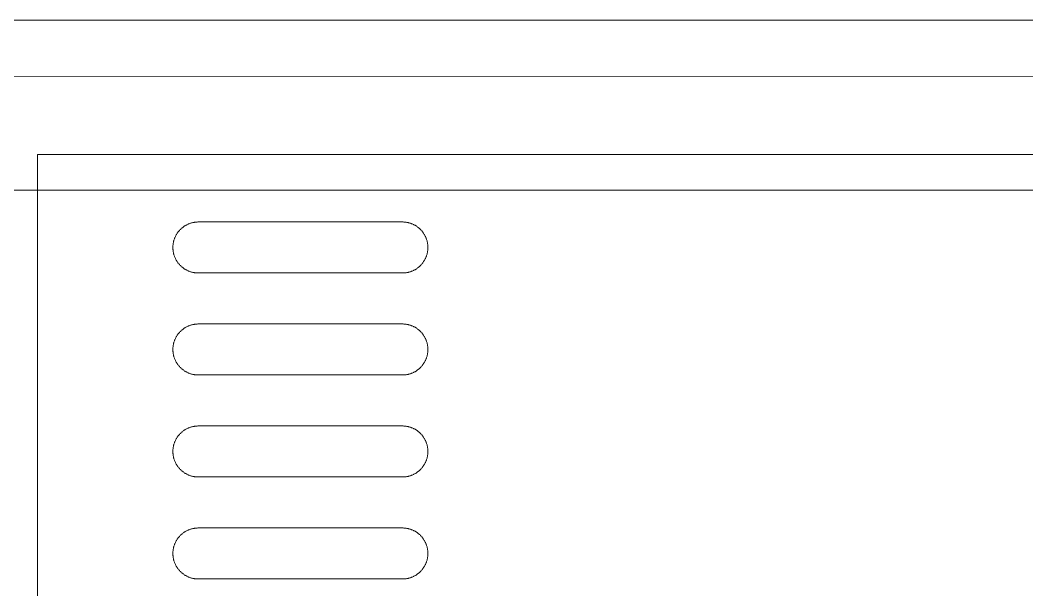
# Model space of a CAD drawing. Header units: millimetres. Extents: x -159872 to 386485, y -250577 to 158966.
# Drawn here: x 156717.3 to 156806.1, y 11154.7 to 11205 of the extents above; entities that cross this region are included whole.
import ezdxf

# ---------------------------------------------------------------- set-up
doc = ezdxf.new("R2010")
doc.units = ezdxf.units.MM
doc.layers.get('0').update_dxf_attribs({"lineweight": 25})
doc.layers.add('LDS-equipment-kitchen equipment', color=3, linetype='Continuous', lineweight=13)
doc.layers.add('WS-Fabs', color=252, linetype='Continuous', lineweight=13)

# ---------------------------------------------------------------- blocks, each defined once
blk = doc.blocks.new('Group-360')
at = {"layer": 'LDS-equipment-kitchen equipment'}
blk.add_polyline3d([(95980.186, 47662.538, 0), (95980.186, 47647.533, 0), (96745.219, 47647.533, 0), (96745.219, 47662.538, 0), (95980.186, 47662.538, 0)], dxfattribs=at)
blk = doc.blocks.new('A$C7a11c87d')
at = {"layer": 'WS-Fabs', "color": 7, "lineweight": 5}
blk.add_polyline3d([(3396.614, 350.135, 0), (3396.595, 20.135, 0)], dxfattribs=at)
blk = doc.blocks.new('A$C9600e4bc')
at = {"linetype": 'Continuous', "transparency": 33554687}
for points in [[(0, 1395, 0), (0, 645, 0)], [(0, 1395, 0), (682.4, 1395, 0)], [(8.2, 1383.05, 0), (8.2, 1383.05, 0)], [(17.2, 1383.05, 0), (17.2, 1383.05, 0)], [(26.2, 1383.05, 0), (26.2, 1383.05, 0)], [(35.2, 1383.05, 0), (35.2, 1383.05, 0)], [(5.95, 1380.8, 0), (5.95, 1362.8, 0)], [(10.45, 1380.8, 0), (10.45, 1362.8, 0)], [(14.95, 1380.8, 0), (14.95, 1362.8, 0)], [(19.45, 1380.8, 0), (19.45, 1362.8, 0)], [(23.95, 1380.8, 0), (23.95, 1362.8, 0)], [(28.45, 1380.8, 0), (28.45, 1362.8, 0)], [(32.95, 1380.8, 0), (32.95, 1362.8, 0)], [(37.45, 1380.8, 0), (37.45, 1362.8, 0)], [(8.2, 1360.55, 0), (8.2, 1360.55, 0)], [(17.2, 1360.55, 0), (17.2, 1360.55, 0)], [(26.2, 1360.55, 0), (26.2, 1360.55, 0)], [(35.2, 1360.55, 0), (35.2, 1360.55, 0)]]:
    blk.add_polyline3d(points, dxfattribs=at)
at = {"linetype": 'Continuous'}
for points in [[(5.95, 1380.8, 0), (5.951, 1380.855, 0), (5.953, 1380.91, 0), (5.956, 1380.966, 0), (5.961, 1381.021, 0), (5.967, 1381.075, 0), (5.974, 1381.13, 0), (5.983, 1381.185, 0), (5.993, 1381.239, 0), (6.005, 1381.293, 0), (6.017, 1381.347, 0), (6.031, 1381.4, 0), (6.047, 1381.453, 0), (6.064, 1381.506, 0), (6.081, 1381.558, 0), (6.101, 1381.61, 0), (6.121, 1381.661, 0), (6.143, 1381.712, 0), (6.166, 1381.762, 0), (6.19, 1381.812, 0), (6.216, 1381.861, 0), (6.242, 1381.909, 0), (6.27, 1381.957, 0), (6.299, 1382.004, 0), (6.329, 1382.05, 0), (6.36, 1382.096, 0), (6.393, 1382.14, 0), (6.426, 1382.184, 0), (6.461, 1382.227, 0), (6.496, 1382.27, 0), (6.533, 1382.311, 0), (6.57, 1382.351, 0), (6.609, 1382.391, 0), (6.649, 1382.43, 0), (6.689, 1382.467, 0), (6.73, 1382.504, 0), (6.773, 1382.539, 0), (6.816, 1382.574, 0), (6.86, 1382.607, 0), (6.904, 1382.64, 0), (6.95, 1382.671, 0), (6.996, 1382.701, 0), (7.043, 1382.73, 0), (7.091, 1382.758, 0), (7.139, 1382.784, 0), (7.188, 1382.81, 0), (7.238, 1382.834, 0), (7.288, 1382.857, 0), (7.339, 1382.879, 0), (7.39, 1382.899, 0), (7.442, 1382.918, 0), (7.494, 1382.936, 0), (7.547, 1382.953, 0), (7.6, 1382.969, 0), (7.653, 1382.983, 0), (7.707, 1382.995, 0), (7.761, 1383.007, 0), (7.815, 1383.017, 0), (7.87, 1383.026, 0), (7.925, 1383.033, 0), (7.979, 1383.039, 0), (8.034, 1383.044, 0), (8.09, 1383.047, 0), (8.145, 1383.049, 0), (8.2, 1383.05, 0)], [(8.2, 1383.05, 0), (8.255, 1383.049, 0), (8.31, 1383.047, 0), (8.365, 1383.044, 0), (8.421, 1383.039, 0), (8.475, 1383.033, 0), (8.53, 1383.026, 0), (8.585, 1383.017, 0), (8.639, 1383.007, 0), (8.693, 1382.995, 0), (8.747, 1382.983, 0), (8.8, 1382.969, 0), (8.853, 1382.953, 0), (8.906, 1382.936, 0), (8.958, 1382.918, 0), (9.01, 1382.899, 0), (9.061, 1382.879, 0), (9.112, 1382.857, 0), (9.162, 1382.834, 0), (9.212, 1382.81, 0), (9.261, 1382.784, 0), (9.309, 1382.758, 0), (9.357, 1382.73, 0), (9.404, 1382.701, 0), (9.45, 1382.671, 0), (9.496, 1382.64, 0), (9.54, 1382.607, 0), (9.584, 1382.574, 0), (9.627, 1382.539, 0), (9.67, 1382.504, 0), (9.711, 1382.467, 0), (9.751, 1382.43, 0), (9.791, 1382.391, 0), (9.83, 1382.351, 0), (9.867, 1382.311, 0), (9.904, 1382.27, 0), (9.939, 1382.227, 0), (9.974, 1382.184, 0), (10.007, 1382.14, 0), (10.04, 1382.096, 0), (10.071, 1382.05, 0), (10.101, 1382.004, 0), (10.13, 1381.957, 0), (10.158, 1381.909, 0), (10.184, 1381.861, 0), (10.21, 1381.812, 0), (10.234, 1381.762, 0), (10.257, 1381.712, 0), (10.279, 1381.661, 0), (10.299, 1381.61, 0), (10.318, 1381.558, 0), (10.336, 1381.506, 0), (10.353, 1381.453, 0), (10.368, 1381.4, 0), (10.383, 1381.347, 0), (10.395, 1381.293, 0), (10.407, 1381.239, 0), (10.417, 1381.185, 0), (10.426, 1381.13, 0), (10.433, 1381.075, 0), (10.439, 1381.021, 0), (10.444, 1380.966, 0), (10.447, 1380.91, 0), (10.449, 1380.855, 0), (10.45, 1380.8, 0)], [(14.95, 1380.8, 0), (14.951, 1380.855, 0), (14.953, 1380.91, 0), (14.956, 1380.966, 0), (14.961, 1381.021, 0), (14.967, 1381.075, 0), (14.974, 1381.13, 0), (14.983, 1381.185, 0), (14.993, 1381.239, 0), (15.005, 1381.293, 0), (15.017, 1381.347, 0), (15.032, 1381.4, 0), (15.047, 1381.453, 0), (15.064, 1381.506, 0), (15.082, 1381.558, 0), (15.101, 1381.61, 0), (15.121, 1381.661, 0), (15.143, 1381.712, 0), (15.166, 1381.762, 0), (15.19, 1381.812, 0), (15.216, 1381.861, 0), (15.242, 1381.909, 0), (15.27, 1381.957, 0), (15.299, 1382.004, 0), (15.329, 1382.05, 0), (15.36, 1382.096, 0), (15.393, 1382.14, 0), (15.426, 1382.184, 0), (15.461, 1382.227, 0), (15.496, 1382.27, 0), (15.533, 1382.311, 0), (15.57, 1382.351, 0), (15.609, 1382.391, 0), (15.649, 1382.43, 0), (15.689, 1382.467, 0), (15.73, 1382.504, 0), (15.773, 1382.539, 0), (15.816, 1382.574, 0), (15.86, 1382.607, 0), (15.904, 1382.64, 0), (15.95, 1382.671, 0), (15.996, 1382.701, 0), (16.043, 1382.73, 0), (16.091, 1382.758, 0), (16.139, 1382.784, 0), (16.188, 1382.81, 0), (16.238, 1382.834, 0), (16.288, 1382.857, 0), (16.339, 1382.879, 0), (16.39, 1382.899, 0), (16.442, 1382.918, 0), (16.494, 1382.936, 0), (16.547, 1382.953, 0), (16.6, 1382.969, 0), (16.653, 1382.983, 0), (16.707, 1382.995, 0), (16.761, 1383.007, 0), (16.815, 1383.017, 0), (16.87, 1383.026, 0), (16.925, 1383.033, 0), (16.979, 1383.039, 0), (17.034, 1383.044, 0), (17.09, 1383.047, 0), (17.145, 1383.049, 0), (17.2, 1383.05, 0)], [(17.2, 1383.05, 0), (17.255, 1383.049, 0), (17.31, 1383.047, 0), (17.366, 1383.044, 0), (17.421, 1383.039, 0), (17.475, 1383.033, 0), (17.53, 1383.026, 0), (17.585, 1383.017, 0), (17.639, 1383.007, 0), (17.693, 1382.995, 0), (17.747, 1382.983, 0), (17.8, 1382.969, 0), (17.853, 1382.953, 0), (17.906, 1382.936, 0), (17.958, 1382.918, 0), (18.01, 1382.899, 0), (18.061, 1382.879, 0), (18.112, 1382.857, 0), (18.162, 1382.834, 0), (18.212, 1382.81, 0), (18.261, 1382.784, 0), (18.309, 1382.758, 0), (18.357, 1382.73, 0), (18.404, 1382.701, 0), (18.45, 1382.671, 0), (18.496, 1382.64, 0), (18.54, 1382.607, 0), (18.584, 1382.574, 0), (18.627, 1382.539, 0), (18.67, 1382.504, 0), (18.711, 1382.467, 0), (18.751, 1382.43, 0), (18.791, 1382.391, 0), (18.83, 1382.351, 0), (18.867, 1382.311, 0), (18.904, 1382.27, 0), (18.939, 1382.227, 0), (18.974, 1382.184, 0), (19.007, 1382.14, 0), (19.04, 1382.096, 0), (19.071, 1382.05, 0), (19.101, 1382.004, 0), (19.13, 1381.957, 0), (19.158, 1381.909, 0), (19.184, 1381.861, 0), (19.21, 1381.812, 0), (19.234, 1381.762, 0), (19.257, 1381.712, 0), (19.279, 1381.661, 0), (19.299, 1381.61, 0), (19.318, 1381.558, 0), (19.336, 1381.506, 0), (19.353, 1381.453, 0), (19.369, 1381.4, 0), (19.383, 1381.347, 0), (19.395, 1381.293, 0), (19.407, 1381.239, 0), (19.417, 1381.185, 0), (19.426, 1381.13, 0), (19.433, 1381.075, 0), (19.439, 1381.021, 0), (19.444, 1380.966, 0), (19.447, 1380.91, 0), (19.449, 1380.855, 0), (19.45, 1380.8, 0)], [(23.95, 1380.8, 0), (23.951, 1380.855, 0), (23.953, 1380.91, 0), (23.956, 1380.966, 0), (23.961, 1381.021, 0), (23.967, 1381.075, 0), (23.974, 1381.13, 0), (23.983, 1381.185, 0), (23.993, 1381.239, 0), (24.005, 1381.293, 0), (24.017, 1381.347, 0), (24.031, 1381.4, 0), (24.047, 1381.453, 0), (24.064, 1381.506, 0), (24.081, 1381.558, 0), (24.101, 1381.61, 0), (24.121, 1381.661, 0), (24.143, 1381.712, 0), (24.166, 1381.762, 0), (24.19, 1381.812, 0), (24.216, 1381.861, 0), (24.242, 1381.909, 0), (24.27, 1381.957, 0), (24.299, 1382.004, 0), (24.329, 1382.05, 0), (24.36, 1382.096, 0), (24.393, 1382.14, 0), (24.426, 1382.184, 0), (24.461, 1382.227, 0), (24.496, 1382.27, 0), (24.533, 1382.311, 0), (24.57, 1382.351, 0), (24.609, 1382.391, 0), (24.648, 1382.43, 0), (24.689, 1382.467, 0), (24.73, 1382.504, 0), (24.773, 1382.539, 0), (24.816, 1382.574, 0), (24.86, 1382.607, 0), (24.904, 1382.64, 0), (24.95, 1382.671, 0), (24.996, 1382.701, 0), (25.043, 1382.73, 0), (25.091, 1382.758, 0), (25.139, 1382.784, 0), (25.188, 1382.81, 0), (25.238, 1382.834, 0), (25.288, 1382.857, 0), (25.339, 1382.879, 0), (25.39, 1382.899, 0), (25.442, 1382.918, 0), (25.494, 1382.936, 0), (25.547, 1382.953, 0), (25.6, 1382.969, 0), (25.653, 1382.983, 0), (25.707, 1382.995, 0), (25.761, 1383.007, 0), (25.815, 1383.017, 0), (25.87, 1383.026, 0), (25.925, 1383.033, 0), (25.979, 1383.039, 0), (26.034, 1383.044, 0), (26.09, 1383.047, 0), (26.145, 1383.049, 0), (26.2, 1383.05, 0)], [(26.2, 1383.05, 0), (26.255, 1383.049, 0), (26.31, 1383.047, 0), (26.365, 1383.044, 0), (26.42, 1383.039, 0), (26.475, 1383.033, 0), (26.53, 1383.026, 0), (26.585, 1383.017, 0), (26.639, 1383.007, 0), (26.693, 1382.995, 0), (26.747, 1382.983, 0), (26.8, 1382.969, 0), (26.853, 1382.953, 0), (26.906, 1382.936, 0), (26.958, 1382.918, 0), (27.01, 1382.899, 0), (27.061, 1382.879, 0), (27.112, 1382.857, 0), (27.162, 1382.834, 0), (27.212, 1382.81, 0), (27.261, 1382.784, 0), (27.309, 1382.758, 0), (27.357, 1382.73, 0), (27.404, 1382.701, 0), (27.45, 1382.671, 0), (27.496, 1382.64, 0), (27.54, 1382.607, 0), (27.584, 1382.574, 0), (27.627, 1382.539, 0), (27.67, 1382.504, 0), (27.711, 1382.467, 0), (27.751, 1382.43, 0), (27.791, 1382.391, 0), (27.83, 1382.351, 0), (27.867, 1382.311, 0), (27.904, 1382.27, 0), (27.939, 1382.227, 0), (27.974, 1382.184, 0), (28.007, 1382.14, 0), (28.04, 1382.096, 0), (28.071, 1382.05, 0), (28.101, 1382.004, 0), (28.13, 1381.957, 0), (28.158, 1381.909, 0), (28.184, 1381.861, 0), (28.21, 1381.812, 0), (28.234, 1381.762, 0), (28.257, 1381.712, 0), (28.279, 1381.661, 0), (28.299, 1381.61, 0), (28.318, 1381.558, 0), (28.336, 1381.506, 0), (28.353, 1381.453, 0), (28.368, 1381.4, 0), (28.383, 1381.347, 0), (28.395, 1381.293, 0), (28.407, 1381.239, 0), (28.417, 1381.185, 0), (28.426, 1381.13, 0), (28.433, 1381.075, 0), (28.439, 1381.021, 0), (28.444, 1380.966, 0), (28.447, 1380.91, 0), (28.449, 1380.855, 0), (28.45, 1380.8, 0)], [(32.95, 1380.8, 0), (32.951, 1380.855, 0), (32.953, 1380.91, 0), (32.956, 1380.966, 0), (32.961, 1381.021, 0), (32.967, 1381.075, 0), (32.974, 1381.13, 0), (32.983, 1381.185, 0), (32.993, 1381.239, 0), (33.005, 1381.293, 0), (33.017, 1381.347, 0), (33.031, 1381.4, 0), (33.047, 1381.453, 0), (33.064, 1381.506, 0), (33.082, 1381.558, 0), (33.101, 1381.61, 0), (33.121, 1381.661, 0), (33.143, 1381.712, 0), (33.166, 1381.762, 0), (33.19, 1381.812, 0), (33.216, 1381.861, 0), (33.242, 1381.909, 0), (33.27, 1381.957, 0), (33.299, 1382.004, 0), (33.329, 1382.05, 0), (33.36, 1382.096, 0), (33.393, 1382.14, 0), (33.426, 1382.184, 0), (33.461, 1382.227, 0), (33.496, 1382.27, 0), (33.533, 1382.311, 0), (33.57, 1382.351, 0), (33.609, 1382.391, 0), (33.649, 1382.43, 0), (33.689, 1382.467, 0), (33.73, 1382.504, 0), (33.773, 1382.539, 0), (33.816, 1382.574, 0), (33.86, 1382.607, 0), (33.904, 1382.64, 0), (33.95, 1382.671, 0), (33.996, 1382.701, 0), (34.043, 1382.73, 0), (34.091, 1382.758, 0), (34.139, 1382.784, 0), (34.188, 1382.81, 0), (34.238, 1382.834, 0), (34.288, 1382.857, 0), (34.339, 1382.879, 0), (34.39, 1382.899, 0), (34.442, 1382.918, 0), (34.494, 1382.936, 0), (34.547, 1382.953, 0), (34.6, 1382.969, 0), (34.653, 1382.983, 0), (34.707, 1382.995, 0), (34.761, 1383.007, 0), (34.815, 1383.017, 0), (34.87, 1383.026, 0), (34.925, 1383.033, 0), (34.979, 1383.039, 0), (35.034, 1383.044, 0), (35.09, 1383.047, 0), (35.145, 1383.049, 0), (35.2, 1383.05, 0)], [(35.2, 1383.05, 0), (35.255, 1383.049, 0), (35.31, 1383.047, 0), (35.366, 1383.044, 0), (35.421, 1383.039, 0), (35.475, 1383.033, 0), (35.53, 1383.026, 0), (35.585, 1383.017, 0), (35.639, 1383.007, 0), (35.693, 1382.995, 0), (35.747, 1382.983, 0), (35.8, 1382.969, 0), (35.853, 1382.953, 0), (35.906, 1382.936, 0), (35.958, 1382.918, 0), (36.01, 1382.899, 0), (36.061, 1382.879, 0), (36.112, 1382.857, 0), (36.162, 1382.834, 0), (36.212, 1382.81, 0), (36.261, 1382.784, 0), (36.309, 1382.758, 0), (36.357, 1382.73, 0), (36.404, 1382.701, 0), (36.45, 1382.671, 0), (36.496, 1382.64, 0), (36.54, 1382.607, 0), (36.584, 1382.574, 0), (36.627, 1382.539, 0), (36.67, 1382.504, 0), (36.711, 1382.467, 0), (36.751, 1382.43, 0), (36.791, 1382.391, 0), (36.83, 1382.351, 0), (36.867, 1382.311, 0), (36.904, 1382.27, 0), (36.939, 1382.227, 0), (36.974, 1382.184, 0), (37.007, 1382.14, 0), (37.04, 1382.096, 0), (37.071, 1382.05, 0), (37.101, 1382.004, 0), (37.13, 1381.957, 0), (37.158, 1381.909, 0), (37.184, 1381.861, 0), (37.21, 1381.812, 0), (37.234, 1381.762, 0), (37.257, 1381.712, 0), (37.279, 1381.661, 0), (37.299, 1381.61, 0), (37.318, 1381.558, 0), (37.336, 1381.506, 0), (37.353, 1381.453, 0), (37.368, 1381.4, 0), (37.383, 1381.347, 0), (37.395, 1381.293, 0), (37.407, 1381.239, 0), (37.417, 1381.185, 0), (37.426, 1381.13, 0), (37.433, 1381.075, 0), (37.439, 1381.021, 0), (37.444, 1380.966, 0), (37.447, 1380.91, 0), (37.449, 1380.855, 0), (37.45, 1380.8, 0)], [(8.2, 1360.55, 0), (8.145, 1360.551, 0), (8.09, 1360.553, 0), (8.034, 1360.556, 0), (7.979, 1360.561, 0), (7.925, 1360.567, 0), (7.87, 1360.574, 0), (7.815, 1360.583, 0), (7.761, 1360.593, 0), (7.707, 1360.605, 0), (7.653, 1360.617, 0), (7.6, 1360.631, 0), (7.547, 1360.647, 0), (7.494, 1360.663, 0), (7.442, 1360.681, 0), (7.39, 1360.701, 0), (7.339, 1360.721, 0), (7.288, 1360.743, 0), (7.238, 1360.766, 0), (7.188, 1360.79, 0), (7.139, 1360.816, 0), (7.091, 1360.842, 0), (7.043, 1360.87, 0), (6.996, 1360.899, 0), (6.95, 1360.929, 0), (6.904, 1360.96, 0), (6.86, 1360.993, 0), (6.816, 1361.026, 0), (6.773, 1361.061, 0), (6.73, 1361.096, 0), (6.689, 1361.133, 0), (6.649, 1361.17, 0), (6.609, 1361.209, 0), (6.57, 1361.248, 0), (6.533, 1361.289, 0), (6.496, 1361.33, 0), (6.461, 1361.373, 0), (6.426, 1361.416, 0), (6.393, 1361.46, 0), (6.36, 1361.504, 0), (6.329, 1361.55, 0), (6.299, 1361.596, 0), (6.27, 1361.643, 0), (6.242, 1361.691, 0), (6.216, 1361.739, 0), (6.19, 1361.788, 0), (6.166, 1361.838, 0), (6.143, 1361.888, 0), (6.121, 1361.939, 0), (6.101, 1361.99, 0), (6.081, 1362.042, 0), (6.064, 1362.094, 0), (6.047, 1362.147, 0), (6.031, 1362.2, 0), (6.017, 1362.253, 0), (6.005, 1362.307, 0), (5.993, 1362.361, 0), (5.983, 1362.415, 0), (5.974, 1362.47, 0), (5.967, 1362.525, 0), (5.961, 1362.579, 0), (5.956, 1362.634, 0), (5.953, 1362.69, 0), (5.951, 1362.745, 0), (5.95, 1362.8, 0)], [(10.45, 1362.8, 0), (10.449, 1362.745, 0), (10.447, 1362.69, 0), (10.444, 1362.634, 0), (10.439, 1362.579, 0), (10.433, 1362.525, 0), (10.426, 1362.47, 0), (10.417, 1362.415, 0), (10.407, 1362.361, 0), (10.395, 1362.307, 0), (10.383, 1362.253, 0), (10.368, 1362.2, 0), (10.353, 1362.147, 0), (10.336, 1362.094, 0), (10.318, 1362.042, 0), (10.299, 1361.99, 0), (10.279, 1361.939, 0), (10.257, 1361.888, 0), (10.234, 1361.838, 0), (10.21, 1361.788, 0), (10.184, 1361.739, 0), (10.158, 1361.691, 0), (10.13, 1361.643, 0), (10.101, 1361.596, 0), (10.071, 1361.55, 0), (10.04, 1361.504, 0), (10.007, 1361.46, 0), (9.974, 1361.416, 0), (9.939, 1361.373, 0), (9.904, 1361.33, 0), (9.867, 1361.289, 0), (9.83, 1361.248, 0), (9.791, 1361.209, 0), (9.751, 1361.17, 0), (9.711, 1361.133, 0), (9.67, 1361.096, 0), (9.627, 1361.061, 0), (9.584, 1361.026, 0), (9.54, 1360.993, 0), (9.496, 1360.96, 0), (9.45, 1360.929, 0), (9.404, 1360.899, 0), (9.357, 1360.87, 0), (9.309, 1360.842, 0), (9.261, 1360.816, 0), (9.212, 1360.79, 0), (9.162, 1360.766, 0), (9.112, 1360.743, 0), (9.061, 1360.721, 0), (9.01, 1360.701, 0), (8.958, 1360.681, 0), (8.906, 1360.663, 0), (8.853, 1360.647, 0), (8.8, 1360.631, 0), (8.747, 1360.617, 0), (8.693, 1360.605, 0), (8.639, 1360.593, 0), (8.585, 1360.583, 0), (8.53, 1360.574, 0), (8.475, 1360.567, 0), (8.421, 1360.561, 0), (8.365, 1360.556, 0), (8.31, 1360.553, 0), (8.255, 1360.551, 0), (8.2, 1360.55, 0)], [(17.2, 1360.55, 0), (17.145, 1360.551, 0), (17.09, 1360.553, 0), (17.034, 1360.556, 0), (16.979, 1360.561, 0), (16.925, 1360.567, 0), (16.87, 1360.574, 0), (16.815, 1360.583, 0), (16.761, 1360.593, 0), (16.707, 1360.605, 0), (16.653, 1360.617, 0), (16.6, 1360.631, 0), (16.547, 1360.647, 0), (16.494, 1360.663, 0), (16.442, 1360.681, 0), (16.39, 1360.701, 0), (16.339, 1360.721, 0), (16.288, 1360.743, 0), (16.238, 1360.766, 0), (16.188, 1360.79, 0), (16.139, 1360.816, 0), (16.091, 1360.842, 0), (16.043, 1360.87, 0), (15.996, 1360.899, 0), (15.95, 1360.929, 0), (15.904, 1360.96, 0), (15.86, 1360.993, 0), (15.816, 1361.026, 0), (15.773, 1361.061, 0), (15.73, 1361.096, 0), (15.689, 1361.133, 0), (15.649, 1361.17, 0), (15.609, 1361.209, 0), (15.57, 1361.248, 0), (15.533, 1361.289, 0), (15.496, 1361.33, 0), (15.461, 1361.373, 0), (15.426, 1361.416, 0), (15.393, 1361.46, 0), (15.36, 1361.504, 0), (15.329, 1361.55, 0), (15.299, 1361.596, 0), (15.27, 1361.643, 0), (15.242, 1361.691, 0), (15.216, 1361.739, 0), (15.19, 1361.788, 0), (15.166, 1361.838, 0), (15.143, 1361.888, 0), (15.121, 1361.939, 0), (15.101, 1361.99, 0), (15.082, 1362.042, 0), (15.064, 1362.094, 0), (15.047, 1362.147, 0), (15.032, 1362.2, 0), (15.017, 1362.253, 0), (15.005, 1362.307, 0), (14.993, 1362.361, 0), (14.983, 1362.415, 0), (14.974, 1362.47, 0), (14.967, 1362.525, 0), (14.961, 1362.579, 0), (14.956, 1362.634, 0), (14.953, 1362.69, 0), (14.951, 1362.745, 0), (14.95, 1362.8, 0)], [(19.45, 1362.8, 0), (19.449, 1362.745, 0), (19.447, 1362.69, 0), (19.444, 1362.634, 0), (19.439, 1362.579, 0), (19.433, 1362.525, 0), (19.426, 1362.47, 0), (19.417, 1362.415, 0), (19.407, 1362.361, 0), (19.395, 1362.307, 0), (19.383, 1362.253, 0), (19.369, 1362.2, 0), (19.353, 1362.147, 0), (19.336, 1362.094, 0), (19.318, 1362.042, 0), (19.299, 1361.99, 0), (19.279, 1361.939, 0), (19.257, 1361.888, 0), (19.234, 1361.838, 0), (19.21, 1361.788, 0), (19.184, 1361.739, 0), (19.158, 1361.691, 0), (19.13, 1361.643, 0), (19.101, 1361.596, 0), (19.071, 1361.55, 0), (19.04, 1361.504, 0), (19.007, 1361.46, 0), (18.974, 1361.416, 0), (18.939, 1361.373, 0), (18.904, 1361.33, 0), (18.867, 1361.289, 0), (18.83, 1361.248, 0), (18.791, 1361.209, 0), (18.751, 1361.17, 0), (18.711, 1361.133, 0), (18.67, 1361.096, 0), (18.627, 1361.061, 0), (18.584, 1361.026, 0), (18.54, 1360.993, 0), (18.496, 1360.96, 0), (18.45, 1360.929, 0), (18.404, 1360.899, 0), (18.357, 1360.87, 0), (18.309, 1360.842, 0), (18.261, 1360.816, 0), (18.212, 1360.79, 0), (18.162, 1360.766, 0), (18.112, 1360.743, 0), (18.061, 1360.721, 0), (18.01, 1360.701, 0), (17.958, 1360.681, 0), (17.906, 1360.663, 0), (17.853, 1360.647, 0), (17.8, 1360.631, 0), (17.747, 1360.617, 0), (17.693, 1360.605, 0), (17.639, 1360.593, 0), (17.585, 1360.583, 0), (17.53, 1360.574, 0), (17.475, 1360.567, 0), (17.421, 1360.561, 0), (17.366, 1360.556, 0), (17.31, 1360.553, 0), (17.255, 1360.551, 0), (17.2, 1360.55, 0)], [(26.2, 1360.55, 0), (26.145, 1360.551, 0), (26.09, 1360.553, 0), (26.034, 1360.556, 0), (25.979, 1360.561, 0), (25.925, 1360.567, 0), (25.87, 1360.574, 0), (25.815, 1360.583, 0), (25.761, 1360.593, 0), (25.707, 1360.605, 0), (25.653, 1360.617, 0), (25.6, 1360.631, 0), (25.547, 1360.647, 0), (25.494, 1360.663, 0), (25.442, 1360.681, 0), (25.39, 1360.701, 0), (25.339, 1360.721, 0), (25.288, 1360.743, 0), (25.238, 1360.766, 0), (25.188, 1360.79, 0), (25.139, 1360.816, 0), (25.091, 1360.842, 0), (25.043, 1360.87, 0), (24.996, 1360.899, 0), (24.95, 1360.929, 0), (24.904, 1360.96, 0), (24.86, 1360.993, 0), (24.816, 1361.026, 0), (24.773, 1361.061, 0), (24.73, 1361.096, 0), (24.689, 1361.133, 0), (24.648, 1361.17, 0), (24.609, 1361.209, 0), (24.57, 1361.248, 0), (24.533, 1361.289, 0), (24.496, 1361.33, 0), (24.461, 1361.373, 0), (24.426, 1361.416, 0), (24.393, 1361.46, 0), (24.36, 1361.504, 0), (24.329, 1361.55, 0), (24.299, 1361.596, 0), (24.27, 1361.643, 0), (24.242, 1361.691, 0), (24.216, 1361.739, 0), (24.19, 1361.788, 0), (24.166, 1361.838, 0), (24.143, 1361.888, 0), (24.121, 1361.939, 0), (24.101, 1361.99, 0), (24.081, 1362.042, 0), (24.064, 1362.094, 0), (24.047, 1362.147, 0), (24.031, 1362.2, 0), (24.017, 1362.253, 0), (24.005, 1362.307, 0), (23.993, 1362.361, 0), (23.983, 1362.415, 0), (23.974, 1362.47, 0), (23.967, 1362.525, 0), (23.961, 1362.579, 0), (23.956, 1362.634, 0), (23.953, 1362.69, 0), (23.951, 1362.745, 0), (23.95, 1362.8, 0)], [(28.45, 1362.8, 0), (28.449, 1362.745, 0), (28.447, 1362.69, 0), (28.444, 1362.634, 0), (28.439, 1362.579, 0), (28.433, 1362.525, 0), (28.426, 1362.47, 0), (28.417, 1362.415, 0), (28.407, 1362.361, 0), (28.395, 1362.307, 0), (28.383, 1362.253, 0), (28.368, 1362.2, 0), (28.353, 1362.147, 0), (28.336, 1362.094, 0), (28.318, 1362.042, 0), (28.299, 1361.99, 0), (28.279, 1361.939, 0), (28.257, 1361.888, 0), (28.234, 1361.838, 0), (28.21, 1361.788, 0), (28.184, 1361.739, 0), (28.158, 1361.691, 0), (28.13, 1361.643, 0), (28.101, 1361.596, 0), (28.071, 1361.55, 0), (28.04, 1361.504, 0), (28.007, 1361.46, 0), (27.974, 1361.416, 0), (27.939, 1361.373, 0), (27.904, 1361.33, 0), (27.867, 1361.289, 0), (27.83, 1361.248, 0), (27.791, 1361.209, 0), (27.751, 1361.17, 0), (27.711, 1361.133, 0), (27.67, 1361.096, 0), (27.627, 1361.061, 0), (27.584, 1361.026, 0), (27.54, 1360.993, 0), (27.496, 1360.96, 0), (27.45, 1360.929, 0), (27.404, 1360.899, 0), (27.357, 1360.87, 0), (27.309, 1360.842, 0), (27.261, 1360.816, 0), (27.212, 1360.79, 0), (27.162, 1360.766, 0), (27.112, 1360.743, 0), (27.061, 1360.721, 0), (27.01, 1360.701, 0), (26.958, 1360.681, 0), (26.906, 1360.663, 0), (26.853, 1360.647, 0), (26.8, 1360.631, 0), (26.747, 1360.617, 0), (26.693, 1360.605, 0), (26.639, 1360.593, 0), (26.585, 1360.583, 0), (26.53, 1360.574, 0), (26.475, 1360.567, 0), (26.42, 1360.561, 0), (26.365, 1360.556, 0), (26.31, 1360.553, 0), (26.255, 1360.551, 0), (26.2, 1360.55, 0)], [(35.2, 1360.55, 0), (35.145, 1360.551, 0), (35.09, 1360.553, 0), (35.034, 1360.556, 0), (34.979, 1360.561, 0), (34.925, 1360.567, 0), (34.87, 1360.574, 0), (34.815, 1360.583, 0), (34.761, 1360.593, 0), (34.707, 1360.605, 0), (34.653, 1360.617, 0), (34.6, 1360.631, 0), (34.547, 1360.647, 0), (34.494, 1360.663, 0), (34.442, 1360.681, 0), (34.39, 1360.701, 0), (34.339, 1360.721, 0), (34.288, 1360.743, 0), (34.238, 1360.766, 0), (34.188, 1360.79, 0), (34.139, 1360.816, 0), (34.091, 1360.842, 0), (34.043, 1360.87, 0), (33.996, 1360.899, 0), (33.95, 1360.929, 0), (33.904, 1360.96, 0), (33.86, 1360.993, 0), (33.816, 1361.026, 0), (33.773, 1361.061, 0), (33.73, 1361.096, 0), (33.689, 1361.133, 0), (33.649, 1361.17, 0), (33.609, 1361.209, 0), (33.57, 1361.248, 0), (33.533, 1361.289, 0), (33.496, 1361.33, 0), (33.461, 1361.373, 0), (33.426, 1361.416, 0), (33.393, 1361.46, 0), (33.36, 1361.504, 0), (33.329, 1361.55, 0), (33.299, 1361.596, 0), (33.27, 1361.643, 0), (33.242, 1361.691, 0), (33.216, 1361.739, 0), (33.19, 1361.788, 0), (33.166, 1361.838, 0), (33.143, 1361.888, 0), (33.121, 1361.939, 0), (33.101, 1361.99, 0), (33.082, 1362.042, 0), (33.064, 1362.094, 0), (33.047, 1362.147, 0), (33.031, 1362.2, 0), (33.017, 1362.253, 0), (33.005, 1362.307, 0), (32.993, 1362.361, 0), (32.983, 1362.415, 0), (32.974, 1362.47, 0), (32.967, 1362.525, 0), (32.961, 1362.579, 0), (32.956, 1362.634, 0), (32.953, 1362.69, 0), (32.951, 1362.745, 0), (32.95, 1362.8, 0)], [(37.45, 1362.8, 0), (37.449, 1362.745, 0), (37.447, 1362.69, 0), (37.444, 1362.634, 0), (37.439, 1362.579, 0), (37.433, 1362.525, 0), (37.426, 1362.47, 0), (37.417, 1362.415, 0), (37.407, 1362.361, 0), (37.395, 1362.307, 0), (37.383, 1362.253, 0), (37.368, 1362.2, 0), (37.353, 1362.147, 0), (37.336, 1362.094, 0), (37.318, 1362.042, 0), (37.299, 1361.99, 0), (37.279, 1361.939, 0), (37.257, 1361.888, 0), (37.234, 1361.838, 0), (37.21, 1361.788, 0), (37.184, 1361.739, 0), (37.158, 1361.691, 0), (37.13, 1361.643, 0), (37.101, 1361.596, 0), (37.071, 1361.55, 0), (37.04, 1361.504, 0), (37.007, 1361.46, 0), (36.974, 1361.416, 0), (36.939, 1361.373, 0), (36.904, 1361.33, 0), (36.867, 1361.289, 0), (36.83, 1361.248, 0), (36.791, 1361.209, 0), (36.751, 1361.17, 0), (36.711, 1361.133, 0), (36.67, 1361.096, 0), (36.627, 1361.061, 0), (36.584, 1361.026, 0), (36.54, 1360.993, 0), (36.496, 1360.96, 0), (36.45, 1360.929, 0), (36.404, 1360.899, 0), (36.357, 1360.87, 0), (36.309, 1360.842, 0), (36.261, 1360.816, 0), (36.212, 1360.79, 0), (36.162, 1360.766, 0), (36.112, 1360.743, 0), (36.061, 1360.721, 0), (36.01, 1360.701, 0), (35.958, 1360.681, 0), (35.906, 1360.663, 0), (35.853, 1360.647, 0), (35.8, 1360.631, 0), (35.747, 1360.617, 0), (35.693, 1360.605, 0), (35.639, 1360.593, 0), (35.585, 1360.583, 0), (35.53, 1360.574, 0), (35.475, 1360.567, 0), (35.421, 1360.561, 0), (35.366, 1360.556, 0), (35.31, 1360.553, 0), (35.255, 1360.551, 0), (35.2, 1360.55, 0)]]:
    blk.add_polyline3d(points, dxfattribs=at)
blk = doc.blocks.new('Group-410')
at = {"layer": 'LDS-equipment-kitchen equipment'}
blk.add_blockref('Group-360', (0, 0), dxfattribs=at)
at = {"layer": 'LDS-equipment-kitchen equipment', "rotation": 89.9999999946682}
blk.add_blockref('A$C7a11c87d', (96280.301, 44260.953), dxfattribs=at)
at = {"layer": 'LDS-equipment-kitchen equipment', "xscale": -1, "rotation": 89.99982067775127}
blk.add_blockref('A$C9600e4bc', (97440.325, 47650.672), dxfattribs=at)

msp = doc.modelspace()

# ---------------------------------------------------------------- block references
at = {"layer": 'LDS-equipment-kitchen equipment', "color": 7}
msp.add_blockref('Group-410', (60673.51323, -36457.51522), dxfattribs=at)

doc.saveas('drawing.dxf')
